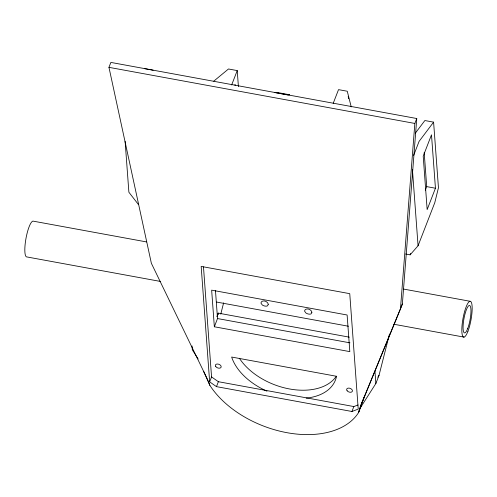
<?xml version="1.0" encoding="UTF-8"?>
<svg xmlns="http://www.w3.org/2000/svg" width="497" height="497" viewBox="0 0 497 497"><rect width="100%" height="100%" fill="white"/><g stroke="black" fill="none" stroke-linecap="round" stroke-linejoin="round"><path stroke-width="0.75" d="M364.779 395.612L358.492 412.684L360.226 406.981L400.452 308.985L414.852 123.449L416.759 118.522L110.862 62.417L108.955 67.344L151.368 263.298L207.28 378.931L209.914 385.436A85.465 54.142 21.2 0 0 286.663 432.632A84.403 53.471 21.2 0 0 358.492 412.684L360.928 406.384M400.452 308.985L402.359 304.052L416.759 118.522M220.767 314.129L223.619 302.853M402.359 304.052L362.139 402.054L360.4 407.757A84.931 53.806 21.2 0 1 359.567 408.988A84.403 53.471 21.2 0 0 360.4 407.757L375.862 383.498L379.043 375.278L389.505 334.003M216.854 316.688L218.233 313.116L349.285 337.159M214.344 326.771L211.654 290.149L347.123 314.999L349.813 351.621L214.344 326.771L217.524 318.552L215.456 290.323M209.647 381.864L201.173 266.411L349.751 293.665L358.225 409.112L351.938 411.485L216.468 386.635L209.647 381.864L211.56 376.931L203.478 266.87M216.468 386.635L218.376 381.708L211.56 376.931M351.938 411.485L353.845 406.552L358.039 404.974M360.499 406.279L362.139 402.054M231.645 84.968L237.231 70.586L228.49 68.984L213.735 81.185M333.226 103.301L338.525 89.634L347.266 91.237L351.23 106.898M413.647 155.399L419.077 141.397L433.595 122.138L424.86 120.535L415.33 133.171M425.326 190.189L426.712 186.623L424.189 152.567M435.447 188.226L427.159 209.597L423.208 156.188L431.495 134.817L435.447 188.226L426.712 186.623M405.552 254.004L410.118 254.843L410.659 253.439M410.118 254.843L418.064 245.76L434.776 202.695L438.453 187.76L433.595 122.138M377.826 377.192L379.043 375.278M144.416 68.605L153.157 70.207M108.955 67.344L414.852 123.449M146.603 241.94L32.97 221.103A18.227 4.057 -79.6 0 0 25.763 239.703A18.227 4.057 -79.6 0 0 27.037 256.968L160.5 281.445M403.614 289.08L469.963 301.25M393.866 324.249L464.03 337.115M216.524 302.039L348.434 326.237M217.524 318.552L349.95 342.843M218.376 381.708L353.845 406.552M138.415 204.515L128.885 192.233L125.126 141.415M198.135 358.964L192.327 349.832L192.041 345.962M203.602 371.327L209.914 385.436M348.192 96.511L348.757 98.748M412.429 169.539L418.064 245.76M237.231 70.586L238.411 86.608M374.955 371.11L375.862 383.498M218.233 313.116L218.338 314.539M306.208 398.122A55.596 35.225 21.2 0 0 336.531 376.285L231.652 357.045A55.596 35.225 21.2 0 0 266.976 391.176M336.307 376.254A55.596 35.225 21.2 0 1 289.372 388.934A55.596 35.225 21.2 0 1 239.417 358.294M234.69 85.012A5.697 1.274 -79.6 0 1 235.603 85.409M268.206 304.642L267.386 305.91A3.74 1.988 18.6 0 1 262.286 304.978L261.012 303.232A3.808 2.758 24.3 0 1 262.031 301.393A3.74 2.709 24.3 0 1 267.131 302.331A3.808 2.758 24.3 0 1 268.218 304.555L268.206 304.642M311.83 312.644L311.01 313.911A3.74 1.988 18.6 0 1 305.91 312.98L304.63 311.234A3.808 2.758 24.3 0 1 305.655 309.395A3.74 2.709 24.3 0 1 310.755 310.333A3.808 2.758 24.3 0 1 311.843 312.557L311.83 312.644M276.438 92.343L274.934 92.572L288.043 94.983L289.54 94.747L276.438 92.343M347.13 390.772A3.032 1.92 21.2 0 0 352.156 391.63A3.032 1.92 21.2 0 0 349.335 388.145A3.032 1.92 21.2 0 0 347.13 390.772M215.841 366.662A3.032 1.92 21.2 0 0 220.873 367.581A3.032 1.92 21.2 0 0 218.133 364.077A3.032 1.92 21.2 0 0 215.841 366.662M467.894 331.393A18.227 4.057 -79.6 0 0 470.963 301.691A18.227 4.057 -79.6 0 0 462.142 324.473A18.227 4.057 -79.6 0 0 467.894 331.393M467.708 328.529A13.947 3.106 -79.6 0 0 470.05 305.804A13.947 3.106 -79.6 0 0 463.303 323.23A13.947 3.106 -79.6 0 0 467.708 328.529"/></g></svg>
